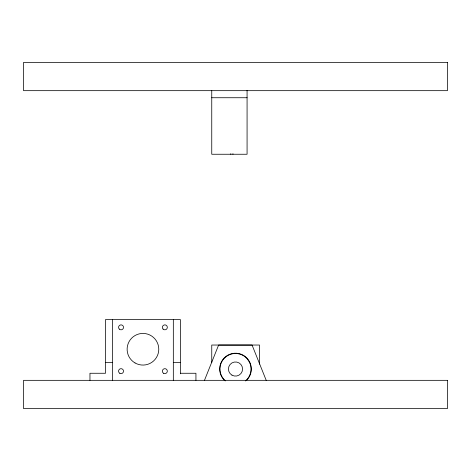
<?xml version="1.0" encoding="UTF-8"?>
<svg xmlns="http://www.w3.org/2000/svg" width="471" height="471" viewBox="0 0 471 471"><rect width="100%" height="100%" fill="white"/><g stroke="black" fill="none" stroke-linecap="round" stroke-linejoin="round"><path stroke-width="0.71" d="M204.479 380.332L218.609 345.072L252.073 345.072L266.203 380.332M211.75 97.733L247.075 97.733M105.504 362.529L112.569 362.529M173.328 362.529L180.393 362.529M180.393 373.267L195.936 373.267L195.936 380.332M259.492 364.154L259.492 345.037L211.75 345.037L211.75 362.688M247.075 90.326L247.075 154.252L211.75 154.252L211.75 90.668M232.945 153.687L232.945 154.252M230.825 153.687L230.825 154.252M180.393 373.809L180.393 319.573L105.504 319.573L105.504 373.267L89.961 373.267L89.961 380.332M173.328 319.573L173.328 380.332M112.569 319.573L112.569 380.332M245.45 380.968A15.543 15.543 0 0 0 249.606 362.505L247.44 359.079A15.543 15.543 0 0 0 224.543 358.001A15.543 15.543 0 0 0 225.474 380.904M224.844 380.727A15.826 15.826 0 0 1 224.119 358.037A15.826 15.826 0 0 1 246.822 357.972A15.826 15.826 0 0 1 246.221 380.668M447.45 62.407L23.55 62.407L23.55 90.668L447.45 90.668L447.45 62.407M447.45 380.332L23.55 380.332L23.55 408.592L447.45 408.592L447.45 380.332M231.968 375.146A7.065 7.065 0 0 0 242.565 369.028A7.065 7.065 0 0 0 231.968 362.911A7.065 7.065 0 0 0 231.968 375.146M163.101 329.094A2.473 2.473 0 0 0 167.24 327.987A2.473 2.473 0 0 0 164.208 324.955A2.473 2.473 0 0 0 163.101 329.094M119.811 373.291A2.473 2.473 0 0 0 123.52 371.148A2.473 2.473 0 0 0 119.811 369.005A2.473 2.473 0 0 0 119.811 373.291M163.614 373.291A2.473 2.473 0 0 0 167.323 371.148A2.473 2.473 0 0 0 163.614 369.005A2.473 2.473 0 0 0 163.614 373.291M119.298 329.094A2.473 2.473 0 0 0 123.437 327.987A2.473 2.473 0 0 0 120.405 324.955A2.473 2.473 0 0 0 119.298 329.094M135.036 362.953A15.826 15.826 0 0 0 158.774 349.247A15.826 15.826 0 0 0 135.036 335.54A15.826 15.826 0 0 0 135.036 362.953"/></g></svg>
